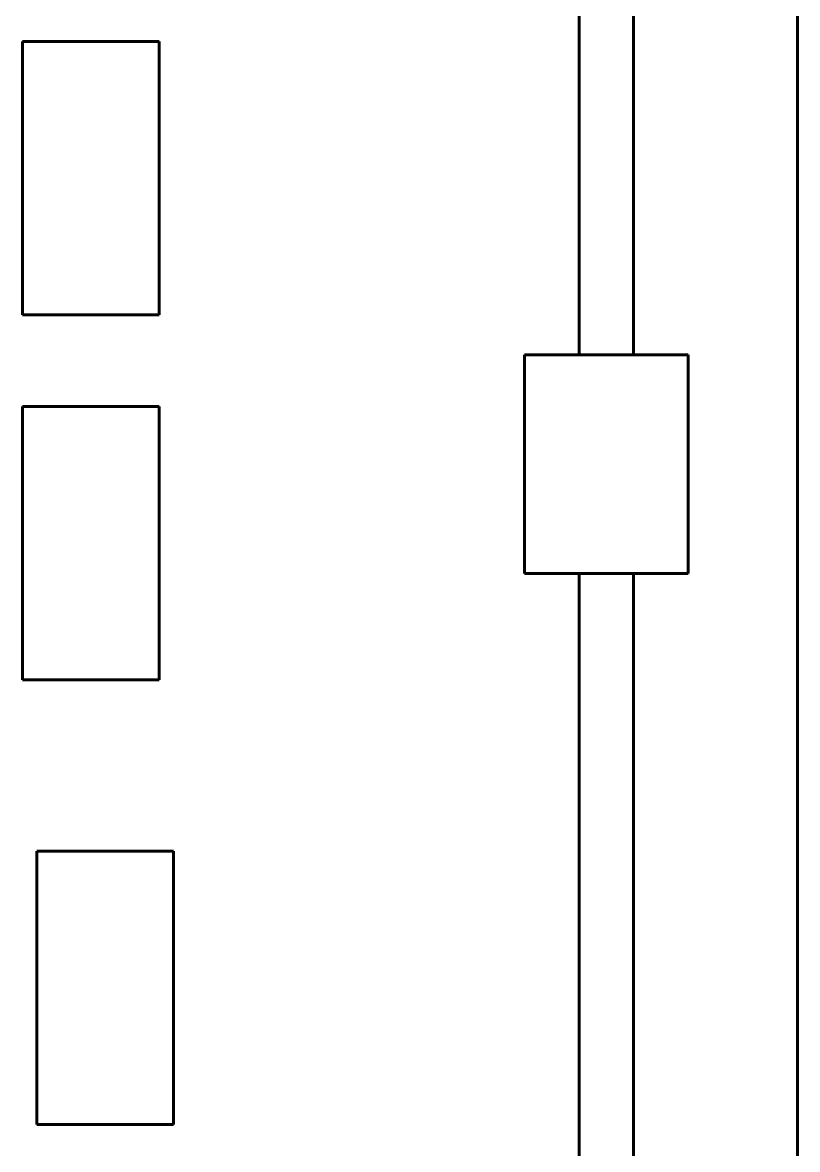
# Model space of a CAD drawing. Extents: x 0 to 297, y 0 to 292.
# Drawn here: x 241.25 to 248.35, y 79.34 to 89.65 of the extents above; entities that cross this region are included whole.
import ezdxf

# ---------------------------------------------------------------- set-up
doc = ezdxf.new("R2010")
doc.units = 0
doc.header["$MEASUREMENT"] = 0
doc.linetypes.add('K5LT_BASIC', pattern=[0])
doc.layers.add('Системный слой', color=7, linetype='Continuous')

# ---------------------------------------------------------------- blocks, each defined once
blk = doc.blocks.new('*U')
at = {"layer": 'Системный слой', "linetype": 'K5LT_BASIC', "lineweight": 60}
for p, q in [((242.505, 89.473), (241.255, 89.473)), ((241.255, 89.473), (241.255, 86.973)), ((242.505, 86.973), (242.505, 89.473)), ((241.255, 86.973), (242.505, 86.973)), ((242.505, 86.133), (241.255, 86.133)), ((241.255, 86.133), (241.255, 83.633)), ((242.505, 83.633), (242.505, 86.133)), ((241.255, 83.633), (242.505, 83.633)), ((242.637, 82.064), (241.387, 82.064)), ((241.387, 82.064), (241.387, 79.564)), ((242.637, 79.564), (242.637, 82.064)), ((241.387, 79.564), (242.637, 79.564))]:
    blk.add_line(p, q, dxfattribs=at)

msp = doc.modelspace()

# ---------------------------------------------------------------- linework, layer by layer
at = {"layer": 'Системный слой', "linetype": 'K5LT_BASIC', "lineweight": 60}
for p, q in [((248.35, 69.606), (248.35, 146.606)), ((246.35, 86.606), (246.35, 92.106)), ((246.85, 92.106), (246.85, 86.606)), ((245.85, 86.606), (247.35, 86.606)), ((245.85, 86.606), (245.85, 84.606)), ((245.85, 84.606), (245.85, 86.606)), ((245.85, 86.606), (247.35, 86.606)), ((247.35, 86.606), (246.35, 86.606)), ((247.35, 86.606), (247.35, 84.606)), ((247.35, 84.606), (247.35, 86.606)), ((247.35, 85.856), (247.35, 85.106)), ((247.35, 84.606), (245.85, 84.606)), ((245.85, 84.606), (247.35, 84.606)), ((246.35, 79.106), (246.35, 84.606)), ((246.85, 84.606), (246.85, 79.106))]:
    msp.add_line(p, q, dxfattribs=at)

# ---------------------------------------------------------------- block references
at = {"layer": 'Системный слой'}
msp.add_blockref('*U', (0, 0), dxfattribs=at)
msp.add_blockref('*U', (0, 0), dxfattribs=at)
msp.add_blockref('*U', (0, 0), dxfattribs=at)
msp.add_blockref('*U', (0, 0), dxfattribs=at)
msp.add_blockref('*U', (0, 0), dxfattribs=at)
msp.add_blockref('*U', (0, 0), dxfattribs=at)
msp.add_blockref('*U', (0, 0), dxfattribs=at)
msp.add_blockref('*U', (0, 0), dxfattribs=at)
msp.add_blockref('*U', (0, 0), dxfattribs=at)
msp.add_blockref('*U', (0, 0), dxfattribs=at)
msp.add_blockref('*U', (0, 0), dxfattribs=at)
msp.add_blockref('*U', (0, 0), dxfattribs=at)
msp.add_blockref('*U', (0, 0), dxfattribs=at)
msp.add_blockref('*U', (0, 0), dxfattribs=at)
msp.add_blockref('*U', (0, 0), dxfattribs=at)
msp.add_blockref('*U', (0, 0), dxfattribs=at)
msp.add_blockref('*U', (0, 0), dxfattribs=at)
msp.add_blockref('*U', (0, 0), dxfattribs=at)
msp.add_blockref('*U', (0, 0), dxfattribs=at)
msp.add_blockref('*U', (0, 0), dxfattribs=at)
msp.add_blockref('*U', (0, 0), dxfattribs=at)
msp.add_blockref('*U', (0, 0), dxfattribs=at)
msp.add_blockref('*U', (0, 0), dxfattribs=at)
msp.add_blockref('*U', (0, 0), dxfattribs=at)
msp.add_blockref('*U', (0, 0), dxfattribs=at)
msp.add_blockref('*U', (0, 0), dxfattribs=at)
msp.add_blockref('*U', (0, 0), dxfattribs=at)
msp.add_blockref('*U', (0, 0), dxfattribs=at)
msp.add_blockref('*U', (0, 0), dxfattribs=at)
msp.add_blockref('*U', (0, 0), dxfattribs=at)
msp.add_blockref('*U', (0, 0), dxfattribs=at)
msp.add_blockref('*U', (0, 0), dxfattribs=at)
msp.add_blockref('*U', (0, 0), dxfattribs=at)
msp.add_blockref('*U', (0, 0), dxfattribs=at)
msp.add_blockref('*U', (0, 0), dxfattribs=at)
msp.add_blockref('*U', (0, 0), dxfattribs=at)
msp.add_blockref('*U', (0, 0), dxfattribs=at)
msp.add_blockref('*U', (0, 0), dxfattribs=at)
msp.add_blockref('*U', (0, 0), dxfattribs=at)
msp.add_blockref('*U', (0, 0), dxfattribs=at)
msp.add_blockref('*U', (0, 0), dxfattribs=at)
msp.add_blockref('*U', (0, 0), dxfattribs=at)
msp.add_blockref('*U', (0, 0), dxfattribs=at)
msp.add_blockref('*U', (0, 0), dxfattribs=at)
msp.add_blockref('*U', (0, 0), dxfattribs=at)
msp.add_blockref('*U', (0, 0), dxfattribs=at)
msp.add_blockref('*U', (0, 0), dxfattribs=at)
msp.add_blockref('*U', (0, 0), dxfattribs=at)
msp.add_blockref('*U', (0, 0), dxfattribs=at)
msp.add_blockref('*U', (0, 0), dxfattribs=at)
msp.add_blockref('*U', (0, 0), dxfattribs=at)
msp.add_blockref('*U', (0, 0), dxfattribs=at)
msp.add_blockref('*U', (0, 0), dxfattribs=at)
msp.add_blockref('*U', (0, 0), dxfattribs=at)
msp.add_blockref('*U', (0, 0), dxfattribs=at)
msp.add_blockref('*U', (0, 0), dxfattribs=at)
msp.add_blockref('*U', (0, 0), dxfattribs=at)
msp.add_blockref('*U', (0, 0), dxfattribs=at)
msp.add_blockref('*U', (0, 0), dxfattribs=at)
msp.add_blockref('*U', (0, 0), dxfattribs=at)
msp.add_blockref('*U', (0, 0), dxfattribs=at)
msp.add_blockref('*U', (0, 0), dxfattribs=at)
msp.add_blockref('*U', (0, 0), dxfattribs=at)
msp.add_blockref('*U', (0, 0), dxfattribs=at)
msp.add_blockref('*U', (0, 0), dxfattribs=at)
msp.add_blockref('*U', (0, 0), dxfattribs=at)
msp.add_blockref('*U', (0, 0), dxfattribs=at)
msp.add_blockref('*U', (0, 0), dxfattribs=at)
msp.add_blockref('*U', (0, 0), dxfattribs=at)
msp.add_blockref('*U', (0, 0), dxfattribs=at)
msp.add_blockref('*U', (0, 0), dxfattribs=at)
msp.add_blockref('*U', (0, 0), dxfattribs=at)
msp.add_blockref('*U', (0, 0), dxfattribs=at)
msp.add_blockref('*U', (0, 0), dxfattribs=at)
msp.add_blockref('*U', (0, 0), dxfattribs=at)
msp.add_blockref('*U', (0, 0), dxfattribs=at)
msp.add_blockref('*U', (0, 0), dxfattribs=at)
msp.add_blockref('*U', (0, 0), dxfattribs=at)
msp.add_blockref('*U', (0, 0), dxfattribs=at)
msp.add_blockref('*U', (0, 0), dxfattribs=at)
msp.add_blockref('*U', (0, 0), dxfattribs=at)
msp.add_blockref('*U', (0, 0), dxfattribs=at)
msp.add_blockref('*U', (0, 0), dxfattribs=at)
msp.add_blockref('*U', (0, 0), dxfattribs=at)
msp.add_blockref('*U', (0, 0), dxfattribs=at)
msp.add_blockref('*U', (0, 0), dxfattribs=at)
msp.add_blockref('*U', (0, 0), dxfattribs=at)
msp.add_blockref('*U', (0, 0), dxfattribs=at)
msp.add_blockref('*U', (0, 0), dxfattribs=at)
msp.add_blockref('*U', (0, 0), dxfattribs=at)
msp.add_blockref('*U', (0, 0), dxfattribs=at)
msp.add_blockref('*U', (0, 0), dxfattribs=at)
msp.add_blockref('*U', (0, 0), dxfattribs=at)
msp.add_blockref('*U', (0, 0), dxfattribs=at)
msp.add_blockref('*U', (0, 0), dxfattribs=at)
msp.add_blockref('*U', (0, 0), dxfattribs=at)
msp.add_blockref('*U', (0, 0), dxfattribs=at)
msp.add_blockref('*U', (0, 0), dxfattribs=at)
msp.add_blockref('*U', (0, 0), dxfattribs=at)
msp.add_blockref('*U', (0, 0), dxfattribs=at)
msp.add_blockref('*U', (0, 0), dxfattribs=at)
msp.add_blockref('*U', (0, 0), dxfattribs=at)
msp.add_blockref('*U', (0, 0), dxfattribs=at)
msp.add_blockref('*U', (0, 0), dxfattribs=at)
msp.add_blockref('*U', (0, 0), dxfattribs=at)
msp.add_blockref('*U', (0, 0), dxfattribs=at)
msp.add_blockref('*U', (0, 0), dxfattribs=at)
msp.add_blockref('*U', (0, 0), dxfattribs=at)
msp.add_blockref('*U', (0, 0), dxfattribs=at)
msp.add_blockref('*U', (0, 0), dxfattribs=at)
msp.add_blockref('*U', (0, 0), dxfattribs=at)
msp.add_blockref('*U', (0, 0), dxfattribs=at)
msp.add_blockref('*U', (0, 0), dxfattribs=at)
msp.add_blockref('*U', (0, 0), dxfattribs=at)
msp.add_blockref('*U', (0, 0), dxfattribs=at)
msp.add_blockref('*U', (0, 0), dxfattribs=at)
msp.add_blockref('*U', (0, 0), dxfattribs=at)
msp.add_blockref('*U', (0, 0), dxfattribs=at)
msp.add_blockref('*U', (0, 0), dxfattribs=at)
msp.add_blockref('*U', (0, 0), dxfattribs=at)
msp.add_blockref('*U', (0, 0), dxfattribs=at)
msp.add_blockref('*U', (0, 0), dxfattribs=at)
msp.add_blockref('*U', (0, 0), dxfattribs=at)
msp.add_blockref('*U', (0, 0), dxfattribs=at)
msp.add_blockref('*U', (0, 0), dxfattribs=at)
msp.add_blockref('*U', (0, 0), dxfattribs=at)
msp.add_blockref('*U', (0, 0), dxfattribs=at)
msp.add_blockref('*U', (0, 0), dxfattribs=at)
msp.add_blockref('*U', (0, 0), dxfattribs=at)
msp.add_blockref('*U', (0, 0), dxfattribs=at)
msp.add_blockref('*U', (0, 0), dxfattribs=at)
msp.add_blockref('*U', (0, 0), dxfattribs=at)
msp.add_blockref('*U', (0, 0), dxfattribs=at)
msp.add_blockref('*U', (0, 0), dxfattribs=at)
msp.add_blockref('*U', (0, 0), dxfattribs=at)
msp.add_blockref('*U', (0, 0), dxfattribs=at)
msp.add_blockref('*U', (0, 0), dxfattribs=at)
msp.add_blockref('*U', (0, 0), dxfattribs=at)
msp.add_blockref('*U', (0, 0), dxfattribs=at)
msp.add_blockref('*U', (0, 0), dxfattribs=at)
msp.add_blockref('*U', (0, 0), dxfattribs=at)
msp.add_blockref('*U', (0, 0), dxfattribs=at)
msp.add_blockref('*U', (0, 0), dxfattribs=at)
msp.add_blockref('*U', (0, 0), dxfattribs=at)
msp.add_blockref('*U', (0, 0), dxfattribs=at)
msp.add_blockref('*U', (0, 0), dxfattribs=at)
msp.add_blockref('*U', (0, 0), dxfattribs=at)
msp.add_blockref('*U', (0, 0), dxfattribs=at)
msp.add_blockref('*U', (0, 0), dxfattribs=at)
msp.add_blockref('*U', (0, 0), dxfattribs=at)
msp.add_blockref('*U', (0, 0), dxfattribs=at)
msp.add_blockref('*U', (0, 0), dxfattribs=at)
msp.add_blockref('*U', (0, 0), dxfattribs=at)
msp.add_blockref('*U', (0, 0), dxfattribs=at)
msp.add_blockref('*U', (0, 0), dxfattribs=at)
msp.add_blockref('*U', (0, 0), dxfattribs=at)
msp.add_blockref('*U', (0, 0), dxfattribs=at)
msp.add_blockref('*U', (0, 0), dxfattribs=at)
msp.add_blockref('*U', (0, 0), dxfattribs=at)
msp.add_blockref('*U', (0, 0), dxfattribs=at)
msp.add_blockref('*U', (0, 0), dxfattribs=at)
msp.add_blockref('*U', (0, 0), dxfattribs=at)
msp.add_blockref('*U', (0, 0), dxfattribs=at)
msp.add_blockref('*U', (0, 0), dxfattribs=at)
msp.add_blockref('*U', (0, 0), dxfattribs=at)
msp.add_blockref('*U', (0, 0), dxfattribs=at)
msp.add_blockref('*U', (0, 0), dxfattribs=at)
msp.add_blockref('*U', (0, 0), dxfattribs=at)
msp.add_blockref('*U', (0, 0), dxfattribs=at)
msp.add_blockref('*U', (0, 0), dxfattribs=at)
msp.add_blockref('*U', (0, 0), dxfattribs=at)
msp.add_blockref('*U', (0, 0), dxfattribs=at)
msp.add_blockref('*U', (0, 0), dxfattribs=at)
msp.add_blockref('*U', (0, 0), dxfattribs=at)
msp.add_blockref('*U', (0, 0), dxfattribs=at)
msp.add_blockref('*U', (0, 0), dxfattribs=at)
msp.add_blockref('*U', (0, 0), dxfattribs=at)
msp.add_blockref('*U', (0, 0), dxfattribs=at)
msp.add_blockref('*U', (0, 0), dxfattribs=at)
msp.add_blockref('*U', (0, 0), dxfattribs=at)
msp.add_blockref('*U', (0, 0), dxfattribs=at)
msp.add_blockref('*U', (0, 0), dxfattribs=at)
msp.add_blockref('*U', (0, 0), dxfattribs=at)
msp.add_blockref('*U', (0, 0), dxfattribs=at)
msp.add_blockref('*U', (0, 0), dxfattribs=at)
msp.add_blockref('*U', (0, 0), dxfattribs=at)
msp.add_blockref('*U', (0, 0), dxfattribs=at)
msp.add_blockref('*U', (0, 0), dxfattribs=at)
msp.add_blockref('*U', (0, 0), dxfattribs=at)
msp.add_blockref('*U', (0, 0), dxfattribs=at)
msp.add_blockref('*U', (0, 0), dxfattribs=at)
msp.add_blockref('*U', (0, 0), dxfattribs=at)
msp.add_blockref('*U', (0, 0), dxfattribs=at)
msp.add_blockref('*U', (0, 0), dxfattribs=at)
msp.add_blockref('*U', (0, 0), dxfattribs=at)
msp.add_blockref('*U', (0, 0), dxfattribs=at)
msp.add_blockref('*U', (0, 0), dxfattribs=at)
msp.add_blockref('*U', (0, 0), dxfattribs=at)
msp.add_blockref('*U', (0, 0), dxfattribs=at)
msp.add_blockref('*U', (0, 0), dxfattribs=at)
msp.add_blockref('*U', (0, 0), dxfattribs=at)
msp.add_blockref('*U', (0, 0), dxfattribs=at)
msp.add_blockref('*U', (0, 0), dxfattribs=at)
msp.add_blockref('*U', (0, 0), dxfattribs=at)
msp.add_blockref('*U', (0, 0), dxfattribs=at)
msp.add_blockref('*U', (0, 0), dxfattribs=at)
msp.add_blockref('*U', (0, 0), dxfattribs=at)
msp.add_blockref('*U', (0, 0), dxfattribs=at)
msp.add_blockref('*U', (0, 0), dxfattribs=at)
msp.add_blockref('*U', (0, 0), dxfattribs=at)
msp.add_blockref('*U', (0, 0), dxfattribs=at)
msp.add_blockref('*U', (0, 0), dxfattribs=at)
msp.add_blockref('*U', (0, 0), dxfattribs=at)
msp.add_blockref('*U', (0, 0), dxfattribs=at)
msp.add_blockref('*U', (0, 0), dxfattribs=at)
msp.add_blockref('*U', (0, 0), dxfattribs=at)
msp.add_blockref('*U', (0, 0), dxfattribs=at)
msp.add_blockref('*U', (0, 0), dxfattribs=at)
msp.add_blockref('*U', (0, 0), dxfattribs=at)
msp.add_blockref('*U', (0, 0), dxfattribs=at)
msp.add_blockref('*U', (0, 0), dxfattribs=at)
msp.add_blockref('*U', (0, 0), dxfattribs=at)
msp.add_blockref('*U', (0, 0), dxfattribs=at)
msp.add_blockref('*U', (0, 0), dxfattribs=at)
msp.add_blockref('*U', (0, 0), dxfattribs=at)
msp.add_blockref('*U', (0, 0), dxfattribs=at)
msp.add_blockref('*U', (0, 0), dxfattribs=at)
msp.add_blockref('*U', (0, 0), dxfattribs=at)
msp.add_blockref('*U', (0, 0), dxfattribs=at)
msp.add_blockref('*U', (0, 0), dxfattribs=at)
msp.add_blockref('*U', (0, 0), dxfattribs=at)
msp.add_blockref('*U', (0, 0), dxfattribs=at)
msp.add_blockref('*U', (0, 0), dxfattribs=at)
msp.add_blockref('*U', (0, 0), dxfattribs=at)
msp.add_blockref('*U', (0, 0), dxfattribs=at)
msp.add_blockref('*U', (0, 0), dxfattribs=at)
msp.add_blockref('*U', (0, 0), dxfattribs=at)
msp.add_blockref('*U', (0, 0), dxfattribs=at)
msp.add_blockref('*U', (0, 0), dxfattribs=at)
msp.add_blockref('*U', (0, 0), dxfattribs=at)
msp.add_blockref('*U', (0, 0), dxfattribs=at)
msp.add_blockref('*U', (0, 0), dxfattribs=at)
msp.add_blockref('*U', (0, 0), dxfattribs=at)
msp.add_blockref('*U', (0, 0), dxfattribs=at)
msp.add_blockref('*U', (0, 0), dxfattribs=at)
msp.add_blockref('*U', (0, 0), dxfattribs=at)
msp.add_blockref('*U', (0, 0), dxfattribs=at)
msp.add_blockref('*U', (0, 0), dxfattribs=at)
msp.add_blockref('*U', (0, 0), dxfattribs=at)
msp.add_blockref('*U', (0, 0), dxfattribs=at)
msp.add_blockref('*U', (0, 0), dxfattribs=at)
msp.add_blockref('*U', (0, 0), dxfattribs=at)
msp.add_blockref('*U', (0, 0), dxfattribs=at)
msp.add_blockref('*U', (0, 0), dxfattribs=at)
msp.add_blockref('*U', (0, 0), dxfattribs=at)
msp.add_blockref('*U', (0, 0), dxfattribs=at)
msp.add_blockref('*U', (0, 0), dxfattribs=at)
msp.add_blockref('*U', (0, 0), dxfattribs=at)
msp.add_blockref('*U', (0, 0), dxfattribs=at)
msp.add_blockref('*U', (0, 0), dxfattribs=at)
msp.add_blockref('*U', (0, 0), dxfattribs=at)
msp.add_blockref('*U', (0, 0), dxfattribs=at)
msp.add_blockref('*U', (0, 0), dxfattribs=at)
msp.add_blockref('*U', (0, 0), dxfattribs=at)
msp.add_blockref('*U', (0, 0), dxfattribs=at)
msp.add_blockref('*U', (0, 0), dxfattribs=at)
msp.add_blockref('*U', (0, 0), dxfattribs=at)
msp.add_blockref('*U', (0, 0), dxfattribs=at)
msp.add_blockref('*U', (0, 0), dxfattribs=at)
msp.add_blockref('*U', (0, 0), dxfattribs=at)
msp.add_blockref('*U', (0, 0), dxfattribs=at)
msp.add_blockref('*U', (0, 0), dxfattribs=at)
msp.add_blockref('*U', (0, 0), dxfattribs=at)
msp.add_blockref('*U', (0, 0), dxfattribs=at)
msp.add_blockref('*U', (0, 0), dxfattribs=at)
msp.add_blockref('*U', (0, 0), dxfattribs=at)
msp.add_blockref('*U', (0, 0), dxfattribs=at)
msp.add_blockref('*U', (0, 0), dxfattribs=at)
msp.add_blockref('*U', (0, 0), dxfattribs=at)
msp.add_blockref('*U', (0, 0), dxfattribs=at)
msp.add_blockref('*U', (0, 0), dxfattribs=at)
msp.add_blockref('*U', (0, 0), dxfattribs=at)
msp.add_blockref('*U', (0, 0), dxfattribs=at)
msp.add_blockref('*U', (0, 0), dxfattribs=at)
msp.add_blockref('*U', (0, 0), dxfattribs=at)
msp.add_blockref('*U', (0, 0), dxfattribs=at)
msp.add_blockref('*U', (0, 0), dxfattribs=at)
msp.add_blockref('*U', (0, 0), dxfattribs=at)
msp.add_blockref('*U', (0, 0), dxfattribs=at)
msp.add_blockref('*U', (0, 0), dxfattribs=at)
msp.add_blockref('*U', (0, 0), dxfattribs=at)
msp.add_blockref('*U', (0, 0), dxfattribs=at)
msp.add_blockref('*U', (0, 0), dxfattribs=at)
msp.add_blockref('*U', (0, 0), dxfattribs=at)
msp.add_blockref('*U', (0, 0), dxfattribs=at)
msp.add_blockref('*U', (0, 0), dxfattribs=at)
msp.add_blockref('*U', (0, 0), dxfattribs=at)
msp.add_blockref('*U', (0, 0), dxfattribs=at)
msp.add_blockref('*U', (0, 0), dxfattribs=at)
msp.add_blockref('*U', (0, 0), dxfattribs=at)
msp.add_blockref('*U', (0, 0), dxfattribs=at)
msp.add_blockref('*U', (0, 0), dxfattribs=at)
msp.add_blockref('*U', (0, 0), dxfattribs=at)
msp.add_blockref('*U', (0, 0), dxfattribs=at)
msp.add_blockref('*U', (0, 0), dxfattribs=at)

doc.saveas('drawing.dxf')
